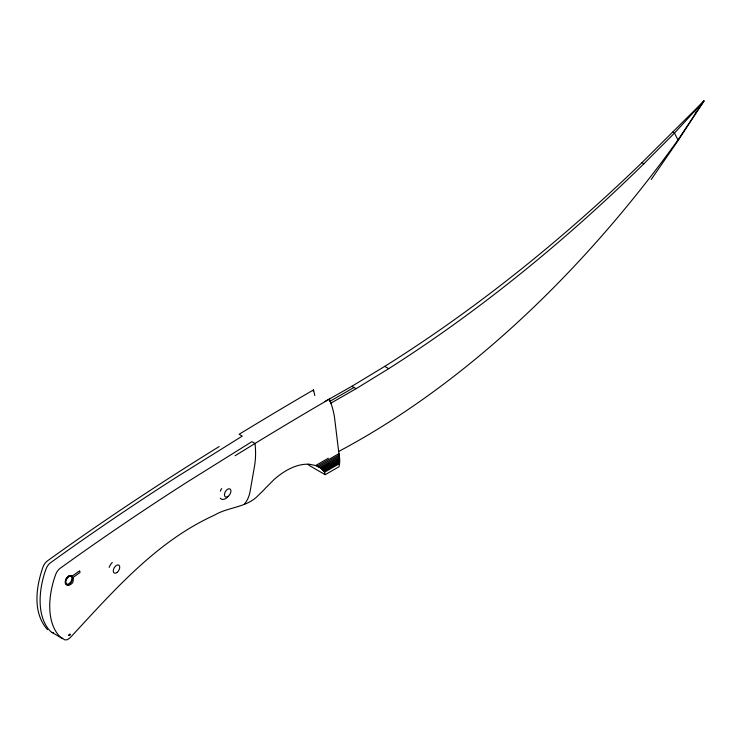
<?xml version="1.0" encoding="UTF-8"?>
<svg xmlns="http://www.w3.org/2000/svg" width="741" height="741" viewBox="0 0 741 741"><rect width="100%" height="100%" fill="white"/><g stroke="black" fill="none" stroke-linecap="round" stroke-linejoin="round"><path stroke-width="1.11" d="M67.125 577.647C63.494 580.425 66.014 588.039 70.691 584.417C76.184 581.75 71.942 571.2 67.061 577.61A5.196 3.001 -60 0 0 67.061 584.964A5.196 3.001 -60 0 0 72.572 578.1L72.451 577.072A5.196 3.001 -60 0 0 68.904 575.979L67.061 577.61M651.219 179.498L678.191 140.429L703.95 100.961L641.956 162.649A1293.675 751.439 -59.5 0 1 384.746 366.369L351.91 386.265L325.021 401.455M330.421 403.428L356.115 388.692L388.71 368.657A1293.638 746.882 -60 0 0 643.901 163.77L674.505 133.084L703.95 100.961L677.996 139.938A778.235 449.315 -60 0 1 338.739 451.426M695.188 113.012L696.54 111.159M698.559 108.381L703.95 100.961M72.136 576.183L79.657 570.802L80.056 572.432L73.063 577.434L72.451 577.072M219.188 446.564C160.677 482.687 103.305 520.664 47.498 560.844C45.525 562.289 44.062 564.346 43.135 566.587C36.114 586.557 32.187 612.464 47.498 629.655M235.082 455.743L257.673 441.84A4057.753 2342.755 -60 0 1 325.494 401.363L329.402 399.103A65.208 32.474 54 0 1 334.691 418.785L338.73 452.214A60.669 26.519 51.4 0 1 338.98 466.747L325.216 474.694L309.321 465.524A74.017 16.747 39.5 0 1 308.126 464.181M314.814 395.555L313.517 389.923L309.599 392.193A4057.753 2342.755 -60 0 0 241.779 432.67L239.139 434.291L242.27 436.097L177.145 476.778A2645.361 1527.303 -60 0 0 63.624 553.351L50.629 562.651A8.429 4.863 -60 0 0 46.025 569.023L44.627 573.015A76.295 44.043 -60 0 0 50.629 631.462L51.425 632.11A7.29 4.214 -60 0 0 53.63 632.629M51.796 632.36L64.967 639.909L67.45 639.687L70.126 637.742C113.012 591.67 155.906 541.625 214.557 515.115C227.348 507.428 244.178 507.622 255.673 497.878A53.148 43.061 -47.8 0 0 259.628 494.043L259.665 494.015A75.119 58.919 -33.4 0 0 265.732 487.902L273.837 479.751A66.551 38.43 -60 0 1 309.562 464.283L315.666 465.533L328.346 458.216M317.092 466.246L338.998 453.603M318.473 466.932L339.221 454.965M315.675 465.533A125.775 3.409 28.9 0 0 319.806 467.599L339.397 456.299M327.994 464.246L320.983 468.293L319.806 467.599M339.526 457.595L320.983 468.293A92.588 9.337 34.1 0 1 324.076 471.424L324.456 472.286A74.017 16.747 39.5 0 1 325.216 474.694M321.835 469.118L339.619 458.864M322.631 469.924L339.665 460.096M323.372 470.692L339.665 461.3M324.067 471.424L339.619 462.467M324.456 472.286L339.526 463.597M330.291 401.085L354.013 387.478M672.8 132.102L674.505 133.084L678.191 140.429M641.956 162.649L643.901 163.77M384.746 366.369L388.71 368.657M351.91 386.265L356.115 388.692M72.572 578.1L73.322 578.536M329.726 401.353L329.402 399.103L329.625 401.372M227.598 497.044A8.549 4.937 -60 0 1 220.299 498.193M220.299 491.209A8.549 4.937 -60 0 1 221.652 488.578M109.131 567.356A8.549 4.937 -60 0 1 112.299 562.465M313.193 391.063A65.208 32.474 54 0 1 313.517 389.923M244.437 504.139A34.04 23.48 72.3 0 0 250.162 491.07L254.45 466.543A67.236 46.377 72.3 0 0 255.034 443.47L251.903 441.664L186.778 482.335A2645.361 1527.303 -60 0 0 73.257 558.918L60.262 568.217A8.429 4.863 -60 0 0 55.658 574.581L54.25 578.573A76.295 44.043 -60 0 0 60.262 637.028L61.049 637.668A7.29 4.214 -60 0 0 62.753 638.233M69.83 634.352L68.543 635.5L69.932 634.092L69.839 635.269L69.83 634.352M228.172 496.34A4.576 2.64 -60 0 0 230.219 489.134A4.576 2.64 -60 0 0 224.671 493.293A4.576 2.64 -60 0 0 228.172 496.34M116.995 572.487A4.576 2.64 -60 0 0 119.042 565.281A4.576 2.64 -60 0 0 113.503 569.44A4.576 2.64 -60 0 0 116.995 572.487M69.71 583.241A4.427 2.556 -60 0 0 71.108 576.387A4.427 2.556 -60 0 0 65.875 581.037A4.427 2.556 -60 0 0 69.71 583.241"/></g></svg>
